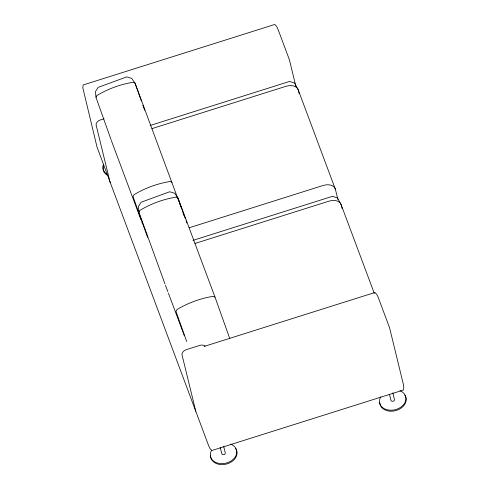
<?xml version="1.0" encoding="UTF-8"?>
<svg xmlns="http://www.w3.org/2000/svg" width="489" height="489" viewBox="0 0 489 489"><rect width="100%" height="100%" fill="white"/><g stroke="black" fill="none" stroke-linecap="round" stroke-linejoin="round"><path stroke-width="0.73" d="M111.034 139.64L95.985 97.36L96.92 95.532C107.855 88.919 120.508 84.279 133.13 82.28L135.001 83.081L178.968 201.621M164.897 283.773L138.919 212.232L139.854 210.404C150.789 203.785 163.442 199.145 176.071 197.146L177.941 197.953L215.019 297.147L229.812 338.706M104.053 118.766L100.581 119.86A5.568 3.674 -20.5 0 0 96.156 125.123L109.921 181.59A5.568 3.674 -20.5 0 0 110.655 182.837M150.117 125.484L289.61 81.431L294.567 83.075L298.327 90.135L335.405 189.322L337.893 199.543M152.061 128.595L285.973 86.308A11.137 7.353 -20.5 0 1 298.327 90.135L299.213 93.784M189.139 227.788L323.052 185.502A11.137 7.353 -20.5 0 1 335.405 189.322M193.051 240.35L332.551 196.303L337.502 197.947L341.261 205.001L374.342 293.492M195.001 243.467L328.914 201.181A11.137 7.353 -20.5 0 1 341.261 205.001L342.153 208.65M204.09 346.438L374.977 292.477L376.885 294.543L378.18 297.275L389.58 327.783L403.346 384.25L403.835 387.239L403.443 390.026L211.853 450.522L209.946 448.462L208.65 445.73L97.06 147.189L82.806 87.733L83.203 84.945L274.794 24.45L276.695 26.51L277.99 29.248L289.396 59.756L295.876 86.333M172.079 182.275L170.209 181.474C157.586 183.473 144.933 188.106 133.992 194.726L133.063 196.554L147.599 237.403M215.019 297.147L213.149 296.34C200.521 298.339 187.868 302.978 176.932 309.598L175.997 311.426L186.712 341.524M111.284 140.361L140.893 219.567M141.963 222.422L142.495 223.852M165.429 285.203L167.831 291.621M168.363 293.052L183.033 332.3M183.564 333.724L184.365 335.864M185.337 218.736L177.941 197.953L174.604 193.228L169.701 191.761L141.144 202.214L138.387 206.486L138.919 212.232M186.101 220.881L186.865 223.033M179.732 203.772L181.009 207.354M183.045 213.088L183.815 215.239M141.376 100.997L135.001 83.081L131.669 78.362L126.767 76.889L98.21 87.342L95.453 91.614L95.985 97.36M142.91 105.3L144.695 110.312M392.832 392.844L394.44 399.44L394.275 400.497L393.193 401.255L391.836 401.267L390.992 400.528L389.562 394.666M223.662 446.261L225.27 452.857L225.105 453.914L224.023 454.672L222.666 454.684L221.823 453.945L220.215 447.349M195.796 411.328L182.03 354.861A5.568 3.674 -20.5 0 1 186.456 349.604L199.659 345.436A5.568 3.674 -20.5 0 1 205.099 346.102M399.984 390.729A13.405 10.043 -13.7 0 1 404.091 404.012A13.405 10.043 -13.7 0 1 386.438 409.586A13.405 10.043 -13.7 0 1 380.797 396.787M404.782 395.149A13.405 10.043 -13.7 0 1 396.059 410.509A13.405 10.043 -13.7 0 1 379.709 402.398M230.814 444.146A13.405 10.043 -13.7 0 1 234.922 457.429A13.405 10.043 -13.7 0 1 217.269 463.004A13.405 10.043 -13.7 0 1 211.627 450.204M235.612 448.566A13.405 10.043 -13.7 0 1 226.89 463.927A13.405 10.043 -13.7 0 1 210.539 455.815M106.81 174.157A13.405 10.043 -13.7 0 1 103.283 164.726M107.048 175.123A13.405 10.043 -13.7 0 1 103.332 166.352"/></g></svg>
